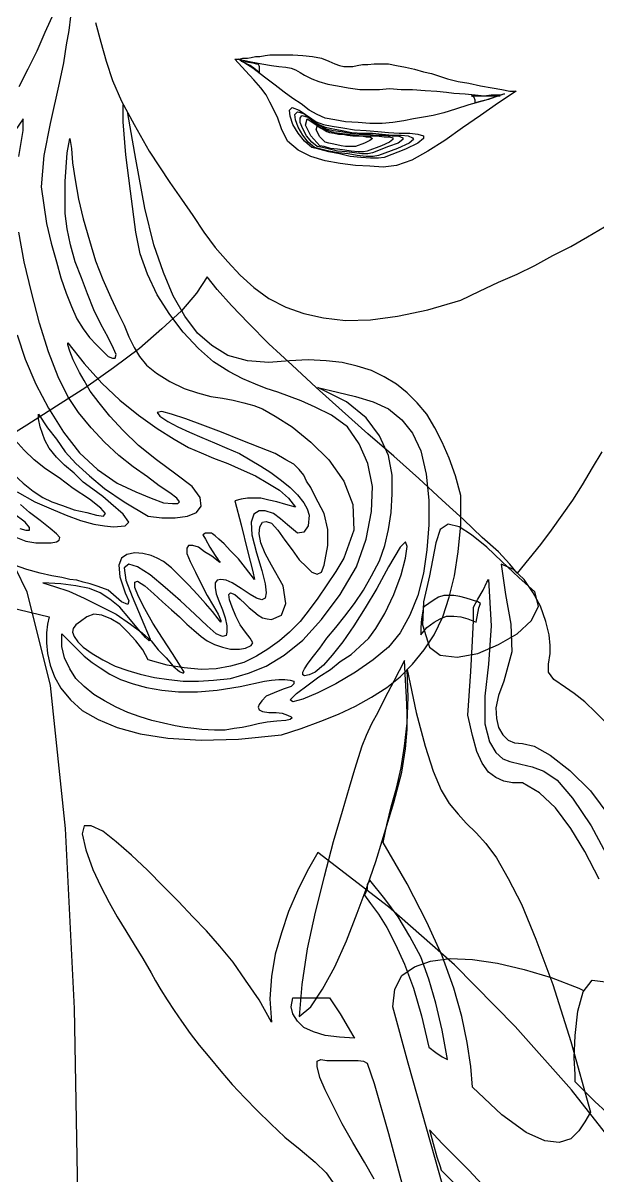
# Model space of a CAD drawing. Extents: x 115 to 1469, y 94 to 338.
# Drawn here: x 158.7353 to 158.8581, y 246.066 to 246.3124 of the extents above; entities that cross this region are included whole.
import ezdxf

# ---------------------------------------------------------------- set-up
doc = ezdxf.new("R2010")
doc.units = 0
doc.layers.get('0').update_dxf_attribs({"linetype": 'CONTINUOUS'})
for name, color, linetype in [('1', 7, 'CONTINUOUS'), ('2', 7, 'CONTINUOUS'), ('5', 7, 'CONTINUOUS'), ('7', 7, 'CONTINUOUS')]:
    doc.layers.add(name, color=color, linetype=linetype)

# ---------------------------------------------------------------- blocks, each defined once
blk = doc.blocks.new('FRAU1')
at = {"layer": '1', "linetype": 'Continuous'}
for points in [[(1045.194, 179.218), (1045.29, 179.218), (1045.366, 179.237), (1045.462, 179.237), (1045.538, 179.256), (1045.634, 179.275), (1045.729, 179.275), (1045.843, 179.294), (1045.939, 179.313), (1046.072, 179.313), (1046.244, 179.313), (1046.434, 179.313), (1046.644, 179.294), (1046.854, 179.275), (1047.044, 179.237), (1047.197, 179.179), (1047.331, 179.122), (1047.426, 179.084), (1047.521, 179.065), (1047.617, 179.065), (1047.712, 179.065), (1047.807, 179.084), (1047.922, 179.103), (1048.036, 179.103), (1048.17, 179.122), (1048.323, 179.122), (1048.476, 179.122), (1048.647, 179.084), (1048.838, 179.046), (1049.029, 179.008), (1049.22, 178.95), (1049.392, 178.913), (1049.563, 178.855), (1049.735, 178.798), (1049.964, 178.741), (1050.193, 178.703), (1050.44, 178.645), (1050.688, 178.607), (1050.898, 178.569), (1051.07, 178.531), (1051.203, 178.531), (1050.822, 178.283), (1050.44, 178.016), (1050.059, 177.749), (1049.678, 177.482), (1049.315, 177.253), (1048.971, 177.062), (1048.647, 176.947), (1048.361, 176.91), (1048.075, 176.928), (1047.77, 176.947), (1047.445, 176.985), (1047.121, 177.042), (1046.815, 177.139), (1046.548, 177.271), (1046.32, 177.462), (1046.187, 177.729), (1046.11, 177.958), (1046.015, 178.149), (1045.939, 178.302), (1045.863, 178.455), (1045.748, 178.607), (1045.595, 178.779), (1045.423, 178.97), (1045.194, 179.218)], [(1045.271, 179.218), (1045.538, 179.161), (1045.767, 179.122), (1045.977, 179.084), (1046.129, 179.065), (1046.282, 179.046), (1046.396, 179.027), (1046.491, 178.989), (1046.586, 178.932), (1046.682, 178.874), (1046.835, 178.798), (1046.987, 178.741), (1047.178, 178.684), (1047.388, 178.645), (1047.617, 178.607), (1047.865, 178.569), (1048.113, 178.569), (1048.285, 178.569), (1048.494, 178.588), (1048.743, 178.569), (1048.991, 178.569), (1049.258, 178.55), (1049.506, 178.531), (1049.715, 178.512), (1049.868, 178.493), (1050.116, 178.474), (1050.326, 178.455), (1050.517, 178.435), (1050.669, 178.455), (1050.784, 178.455), (1050.879, 178.455), (1050.937, 178.474), (1050.955, 178.474), (1050.555, 178.34), (1050.193, 178.245), (1049.907, 178.149), (1049.658, 178.073), (1049.429, 178.016), (1049.22, 177.978), (1049.009, 177.94), (1048.8, 177.901), (1048.571, 177.863), (1048.342, 177.844), (1048.075, 177.844), (1047.827, 177.863), (1047.56, 177.882), (1047.331, 177.92), (1047.121, 177.958), (1046.949, 178.035), (1046.777, 178.13), (1046.606, 178.264), (1046.434, 178.378), (1046.244, 178.512), (1046.053, 178.664), (1045.824, 178.836), (1045.577, 179.027), (1045.271, 179.218)], [(1045.328, 179.179), (1045.443, 179.161), (1045.577, 179.142), (1045.652, 179.122), (1045.691, 179.122), (1045.71, 179.065), (1045.71, 179.008), (1045.71, 178.95), (1045.71, 178.932), (1045.595, 179.027), (1045.519, 179.084), (1045.443, 179.122), (1045.328, 179.179)], [(1050.86, 178.435), (1050.765, 178.416), (1050.612, 178.359), (1050.459, 178.321), (1050.326, 178.283), (1050.326, 178.34), (1050.307, 178.398), (1050.288, 178.416), (1050.25, 178.435), (1050.307, 178.435), (1050.383, 178.435), (1050.479, 178.435), (1050.555, 178.435), (1050.631, 178.435), (1050.726, 178.435), (1050.803, 178.435), (1050.86, 178.435)], [(1046.835, 177.94), (1046.93, 177.882), (1047.083, 177.825), (1047.273, 177.787), (1047.502, 177.749), (1047.75, 177.711), (1047.999, 177.691), (1048.247, 177.672), (1048.476, 177.654), (1048.705, 177.634), (1048.934, 177.634), (1049.105, 177.615), (1049.22, 177.577), (1049.22, 177.52), (1049.105, 177.425), (1048.838, 177.291), (1048.38, 177.119), (1048.265, 177.1), (1048.094, 177.1), (1047.884, 177.119), (1047.655, 177.139), (1047.426, 177.196), (1047.197, 177.234), (1046.987, 177.291), (1046.835, 177.329), (1046.682, 177.462), (1046.548, 177.634), (1046.434, 177.825), (1046.377, 177.997), (1046.357, 178.13), (1046.415, 178.187), (1046.568, 178.13), (1046.835, 177.94)], [(1046.892, 177.329), (1046.758, 177.443), (1046.644, 177.596), (1046.548, 177.768), (1046.491, 177.92), (1046.472, 178.035), (1046.529, 178.092), (1046.663, 178.054), (1046.892, 177.882), (1046.987, 177.825), (1047.121, 177.768), (1047.292, 177.729), (1047.484, 177.691), (1047.693, 177.654), (1047.922, 177.634), (1048.132, 177.634), (1048.342, 177.615), (1048.551, 177.596), (1048.743, 177.596), (1048.895, 177.577), (1048.991, 177.539), (1049.009, 177.5), (1048.914, 177.425), (1048.666, 177.31), (1048.265, 177.157), (1048.151, 177.139), (1047.999, 177.139), (1047.807, 177.157), (1047.617, 177.196), (1047.407, 177.214), (1047.197, 177.253), (1047.026, 177.291), (1046.892, 177.329)], [(1046.949, 177.348), (1046.835, 177.443), (1046.72, 177.577), (1046.644, 177.729), (1046.586, 177.863), (1046.586, 177.958), (1046.625, 178.016), (1046.758, 177.978), (1046.949, 177.825), (1047.026, 177.787), (1047.14, 177.729), (1047.292, 177.691), (1047.464, 177.672), (1047.655, 177.634), (1047.846, 177.615), (1048.036, 177.615), (1048.208, 177.596), (1048.38, 177.596), (1048.551, 177.577), (1048.685, 177.577), (1048.78, 177.539), (1048.78, 177.5), (1048.685, 177.425), (1048.476, 177.348), (1048.132, 177.214), (1048.036, 177.196), (1047.903, 177.196), (1047.75, 177.214), (1047.579, 177.234), (1047.388, 177.253), (1047.216, 177.291), (1047.063, 177.329), (1046.949, 177.348)], [(1047.006, 177.367), (1046.815, 177.577), (1046.701, 177.806), (1046.74, 177.94), (1047.006, 177.768), (1047.083, 177.729), (1047.178, 177.691), (1047.312, 177.654), (1047.445, 177.634), (1047.598, 177.615), (1047.77, 177.596), (1047.922, 177.577), (1048.075, 177.577), (1048.228, 177.577), (1048.38, 177.558), (1048.494, 177.558), (1048.571, 177.539), (1048.571, 177.5), (1048.494, 177.443), (1048.323, 177.367), (1048.018, 177.253), (1047.941, 177.234), (1047.827, 177.234), (1047.674, 177.253), (1047.541, 177.271), (1047.388, 177.291), (1047.235, 177.31), (1047.102, 177.348), (1047.006, 177.367)], [(1047.121, 177.691), (1047.159, 177.672), (1047.216, 177.654), (1047.312, 177.634), (1047.407, 177.615), (1047.502, 177.615), (1047.598, 177.596), (1047.712, 177.577), (1047.807, 177.577), (1047.903, 177.577), (1047.999, 177.558), (1048.075, 177.558), (1048.113, 177.539), (1048.132, 177.52), (1048.075, 177.482), (1047.96, 177.425), (1047.77, 177.348), (1047.712, 177.348), (1047.636, 177.348), (1047.56, 177.348), (1047.464, 177.367), (1047.369, 177.386), (1047.273, 177.405), (1047.197, 177.425), (1047.121, 177.443), (1047.006, 177.558), (1046.93, 177.711), (1046.949, 177.787), (1047.121, 177.691)]]:
    blk.add_lwpolyline(points, dxfattribs=at)
at = {"layer": '2', "linetype": 'Continuous'}
for points in [[(1041.684, 180.134), (1041.646, 179.828), (1041.589, 179.523), (1041.532, 179.142), (1041.437, 178.703), (1041.245, 177.844), (1041.112, 177.157), (1041.054, 176.49), (1041.169, 175.708), (1041.265, 175.288), (1041.379, 174.887), (1041.474, 174.544), (1041.589, 174.219), (1041.703, 173.933), (1041.818, 173.666), (1041.952, 173.456), (1042.085, 173.265), (1042.238, 173.113), (1042.371, 172.979), (1042.486, 172.865), (1042.581, 172.827), (1042.638, 172.827), (1042.657, 172.902), (1042.6, 173.036), (1042.486, 173.265), (1042.333, 173.551), (1042.181, 173.857), (1042.047, 174.2), (1041.913, 174.544), (1041.78, 174.887), (1041.684, 175.25), (1041.608, 175.593), (1041.57, 175.917), (1041.57, 176.604), (1041.608, 177.214), (1041.665, 177.52), (1041.703, 177.31), (1041.723, 177.005), (1041.78, 176.642), (1041.856, 176.223), (1041.952, 175.803), (1042.085, 175.345), (1042.218, 174.906), (1042.371, 174.505), (1042.543, 174.124), (1042.696, 173.8), (1042.829, 173.532), (1042.925, 173.285), (1043.039, 173.056), (1043.153, 172.865), (1043.306, 172.674), (1043.516, 172.502), (1043.802, 172.33), (1044.107, 172.178), (1044.393, 172.083), (1044.679, 172.006), (1044.928, 171.968), (1045.156, 171.93), (1045.385, 171.872), (1045.595, 171.815), (1045.786, 171.739), (1046.053, 171.586), (1046.415, 171.357), (1046.815, 171.033), (1047.197, 170.652), (1047.521, 170.194), (1047.712, 169.698), (1047.731, 169.145), (1047.521, 168.553), (1047.35, 168.267), (1047.159, 167.981), (1046.968, 167.695), (1046.777, 167.446), (1046.586, 167.199), (1046.357, 166.97), (1046.149, 166.779), (1045.9, 166.607), (1045.652, 166.454), (1045.385, 166.321), (1045.099, 166.244), (1044.794, 166.187), (1044.47, 166.168), (1044.107, 166.207), (1043.745, 166.264), (1043.344, 166.378), (1043.23, 166.588), (1043.077, 166.779), (1042.905, 166.97), (1042.733, 167.141), (1042.543, 167.256), (1042.352, 167.332), (1042.181, 167.351), (1042.028, 167.294), (1041.894, 167.199), (1041.799, 167.122), (1041.741, 167.046), (1041.723, 166.97), (1041.761, 166.874), (1041.837, 166.759), (1041.952, 166.645), (1042.142, 166.512), (1042.371, 166.378), (1042.638, 166.244), (1042.905, 166.149), (1043.173, 166.073), (1043.477, 165.996), (1043.783, 165.958), (1044.089, 165.92), (1044.413, 165.92), (1044.736, 165.939), (1045.099, 165.978), (1045.481, 166.092), (1045.863, 166.244), (1046.244, 166.473), (1046.644, 166.798), (1047.044, 167.237), (1047.445, 167.771), (1047.789, 168.362), (1047.999, 168.954), (1048.113, 169.545), (1048.132, 170.079), (1048.036, 170.575), (1047.846, 170.995), (1047.598, 171.357), (1047.255, 171.606), (1046.911, 171.777), (1046.606, 171.911), (1046.357, 172.006), (1046.11, 172.101), (1045.863, 172.178), (1045.634, 172.273), (1045.366, 172.387), (1045.061, 172.541), (1044.736, 172.75), (1044.413, 173.036), (1044.089, 173.38), (1043.802, 173.761), (1043.535, 174.181), (1043.325, 174.62), (1043.173, 175.059), (1043.077, 175.517), (1042.962, 176.395), (1042.867, 177.176), (1042.81, 177.882), (1042.81, 178.245), (1042.81, 178.245)], [(1040.597, 169.183), (1040.73, 169.145), (1040.807, 169.145), (1040.807, 169.202), (1040.711, 169.316), (1040.464, 169.507)], [(1040.464, 170.347), (1040.673, 170.155), (1040.883, 169.984), (1041.093, 169.85), (1041.283, 169.755), (1041.512, 169.678), (1041.761, 169.583), (1042.028, 169.526), (1042.238, 169.469), (1042.39, 169.449), (1042.428, 169.507), (1042.333, 169.621), (1042.085, 169.812), (1041.741, 170.041), (1041.437, 170.27), (1041.15, 170.461), (1040.902, 170.652), (1040.693, 170.862), (1040.501, 171.071)], [(1040.539, 173.323), (1040.711, 172.807), (1040.94, 172.273), (1041.208, 171.758), (1041.532, 171.243), (1041.875, 170.804), (1042.257, 170.442), (1042.676, 170.155), (1043.077, 169.965), (1043.402, 169.831), (1043.669, 169.736), (1043.86, 169.717), (1043.974, 169.717), (1044.012, 169.755), (1043.955, 169.831), (1043.802, 169.946), (1043.573, 170.098), (1043.325, 170.289), (1043.02, 170.499), (1042.715, 170.747), (1042.409, 171.033), (1042.123, 171.339), (1041.856, 171.663), (1041.627, 172.006), (1041.417, 172.426), (1041.208, 172.96), (1041.017, 173.571), (1040.845, 174.238), (1040.693, 174.887), (1040.578, 175.517)], [(1040.578, 177.139), (1040.673, 177.691), (1040.673, 177.94), (1040.501, 177.691)], [(1042.486, 167.866), (1042.276, 167.943), (1042.104, 168), (1041.952, 168.038), (1041.818, 168.076), (1041.665, 168.095), (1041.494, 168.133), (1041.283, 168.172), (1041.036, 168.229), (1040.75, 168.305), (1040.482, 168.401)], [(1040.444, 169.03), (1040.73, 168.916), (1040.94, 168.877), (1041.112, 168.877), (1041.265, 168.877), (1041.379, 168.896), (1041.437, 168.934), (1041.455, 168.991), (1041.379, 169.068), (1041.245, 169.183), (1041.036, 169.354), (1040.807, 169.526), (1040.616, 169.698)], [(1040.539, 169.965), (1040.921, 169.755), (1041.265, 169.603), (1041.589, 169.469), (1041.894, 169.354), (1042.181, 169.278), (1042.409, 169.24), (1042.6, 169.22), (1042.848, 169.24), (1042.925, 169.316), (1042.81, 169.488), (1042.543, 169.717), (1042.371, 169.869), (1042.161, 170.022), (1041.952, 170.175), (1041.761, 170.365), (1041.551, 170.537), (1041.379, 170.709), (1041.226, 170.899), (1041.131, 171.071), (1041.036, 171.357), (1040.997, 171.529), (1040.997, 171.606), (1040.997, 171.625), (1041.188, 171.339), (1041.379, 171.091), (1041.57, 170.823), (1041.799, 170.575), (1042.085, 170.308), (1042.409, 170.041), (1042.829, 169.755), (1043.344, 169.449), (1043.631, 169.411), (1043.917, 169.411), (1044.184, 169.449), (1044.375, 169.526), (1044.47, 169.66), (1044.45, 169.85), (1044.279, 170.079), (1043.935, 170.347), (1043.516, 170.652), (1043.134, 170.957), (1042.81, 171.281), (1042.524, 171.586), (1042.295, 171.872), (1042.104, 172.121), (1041.97, 172.35), (1041.875, 172.521), (1041.741, 172.788), (1041.665, 172.979), (1041.627, 173.113), (1041.627, 173.151), (1041.97, 172.712), (1042.352, 172.292), (1042.733, 171.93), (1043.134, 171.606), (1043.535, 171.319), (1043.897, 171.091), (1044.203, 170.919), (1044.47, 170.804), (1044.736, 170.69), (1045.042, 170.575), (1045.328, 170.442), (1045.634, 170.308), (1045.9, 170.155), (1046.149, 170.003), (1046.339, 169.831), (1046.491, 169.64), (1046.282, 169.698), (1046.092, 169.755), (1045.92, 169.793), (1045.748, 169.831), (1045.595, 169.831), (1045.462, 169.831), (1045.328, 169.812), (1045.194, 169.774), (1045.328, 169.259), (1045.462, 168.705), (1045.577, 168.267), (1045.614, 168.095), (1045.423, 168.343), (1045.271, 168.534), (1045.099, 168.705), (1044.965, 168.859), (1044.851, 168.954), (1044.775, 169.03), (1044.718, 169.068), (1044.699, 169.087), (1044.565, 169.087), (1044.508, 169.049), (1044.565, 168.954), (1044.661, 168.782), (1044.775, 168.61), (1044.833, 168.515), (1044.87, 168.476), (1044.87, 168.458), (1044.699, 168.591), (1044.546, 168.687), (1044.413, 168.782), (1044.298, 168.82), (1044.203, 168.82), (1044.164, 168.763), (1044.164, 168.648), (1044.241, 168.476), (1044.355, 168.247), (1044.47, 168), (1044.604, 167.752), (1044.736, 167.523), (1044.833, 167.351), (1044.89, 167.217), (1044.89, 167.179), (1044.833, 167.256), (1044.718, 167.408), (1044.565, 167.58), (1044.393, 167.771), (1044.203, 167.981), (1044.012, 168.172), (1043.84, 168.343), (1043.669, 168.476), (1043.535, 168.553), (1043.402, 168.61), (1043.23, 168.648), (1043.058, 168.667), (1042.886, 168.63), (1042.772, 168.553), (1042.715, 168.401), (1042.733, 168.152), (1042.848, 167.809), (1042.925, 167.637), (1042.905, 167.561), (1042.772, 167.618), (1042.486, 167.866)], [(1046.968, 172.197), (1047.388, 172.101), (1047.77, 172.006), (1048.151, 171.892), (1048.476, 171.739), (1048.762, 171.51), (1048.991, 171.224), (1049.163, 170.842), (1049.277, 170.347), (1049.334, 169.793), (1049.334, 169.259), (1049.295, 168.725), (1049.22, 168.229), (1049.105, 167.752), (1048.934, 167.332), (1048.723, 166.951), (1048.476, 166.645), (1048.151, 166.378), (1047.77, 166.111), (1047.35, 165.863), (1046.968, 165.672), (1046.644, 165.538), (1046.434, 165.481), (1046.377, 165.52), (1046.511, 165.653), (1046.758, 165.844), (1046.987, 166.015), (1047.235, 166.168), (1047.445, 166.34), (1047.674, 166.493), (1047.865, 166.664), (1048.056, 166.836), (1048.208, 167.046), (1048.399, 167.37), (1048.59, 167.771), (1048.743, 168.19), (1048.838, 168.553), (1048.876, 168.801), (1048.838, 168.896), (1048.723, 168.782), (1048.476, 168.362), (1048.228, 167.904), (1047.979, 167.485), (1047.731, 167.103), (1047.502, 166.759), (1047.273, 166.473), (1047.083, 166.264), (1046.911, 166.111), (1046.777, 166.054), (1046.682, 166.035), (1046.644, 166.054), (1046.644, 166.111), (1046.682, 166.187), (1046.758, 166.302), (1046.873, 166.454), (1047.006, 166.626), (1047.159, 166.836), (1047.35, 167.065), (1047.541, 167.313), (1047.75, 167.58), (1047.941, 167.866), (1048.113, 168.172), (1048.285, 168.496), (1048.399, 168.82), (1048.476, 169.163), (1048.533, 169.526), (1048.551, 169.927), (1048.551, 170.327), (1048.476, 170.747), (1048.285, 171.167), (1047.999, 171.548), (1047.579, 171.892), (1046.968, 172.197)], [(1041.093, 168.019), (1041.341, 167.943), (1041.646, 167.847), (1041.97, 167.695), (1042.314, 167.523), (1042.657, 167.351), (1042.962, 167.141), (1043.211, 166.951), (1043.402, 166.779), (1043.554, 166.588), (1043.726, 166.416), (1043.878, 166.244), (1044.012, 166.13), (1044.089, 166.092), (1044.107, 166.111), (1044.031, 166.244), (1043.86, 166.512), (1043.649, 166.836), (1043.44, 167.16), (1043.268, 167.466), (1043.134, 167.732), (1043.058, 167.923), (1043.058, 168.038), (1043.115, 168.057), (1043.268, 167.961), (1043.459, 167.79), (1043.649, 167.618), (1043.84, 167.446), (1044.012, 167.294), (1044.164, 167.141), (1044.317, 167.008), (1044.47, 166.874), (1044.604, 166.779), (1044.756, 166.702), (1044.928, 166.645), (1045.099, 166.607), (1045.29, 166.607), (1045.423, 166.626), (1045.538, 166.683), (1045.577, 166.741), (1045.519, 166.836), (1045.423, 166.97), (1045.309, 167.122), (1045.214, 167.313), (1045.137, 167.503), (1045.08, 167.657), (1045.061, 167.771), (1045.099, 167.809), (1045.194, 167.771), (1045.309, 167.675), (1045.405, 167.58), (1045.5, 167.485), (1045.595, 167.408), (1045.691, 167.332), (1045.786, 167.275), (1045.881, 167.256), (1045.977, 167.237), (1046.187, 167.332), (1046.282, 167.58), (1046.225, 167.961), (1045.977, 168.401), (1045.843, 168.648), (1045.748, 168.877), (1045.71, 169.068), (1045.729, 169.22), (1045.786, 169.316), (1045.863, 169.335), (1045.977, 169.297), (1046.11, 169.145), (1046.263, 168.934), (1046.415, 168.725), (1046.568, 168.515), (1046.72, 168.362), (1046.835, 168.247), (1046.949, 168.21), (1047.044, 168.247), (1047.102, 168.401), (1047.178, 168.82), (1047.178, 169.163), (1047.102, 169.507), (1046.911, 169.869), (1046.815, 170.06), (1046.72, 170.194), (1046.663, 170.327), (1046.568, 170.442), (1046.453, 170.556), (1046.282, 170.652), (1046.053, 170.785), (1045.729, 170.919), (1045.328, 171.071), (1044.908, 171.243), (1044.508, 171.396), (1044.146, 171.529), (1043.84, 171.625), (1043.631, 171.682), (1043.535, 171.663), (1043.592, 171.586), (1043.764, 171.472), (1043.974, 171.357), (1044.221, 171.243), (1044.489, 171.128), (1044.756, 171.014), (1045.023, 170.899), (1045.29, 170.785), (1045.519, 170.652), (1045.748, 170.518), (1045.958, 170.384), (1046.187, 170.213), (1046.377, 170.06), (1046.529, 169.907), (1046.663, 169.736), (1046.74, 169.603), (1046.777, 169.469), (1046.758, 169.24), (1046.663, 169.106), (1046.529, 169.087), (1046.32, 169.259), (1046.168, 169.392), (1046.015, 169.507), (1045.843, 169.564), (1045.71, 169.564), (1045.595, 169.488), (1045.538, 169.316), (1045.557, 169.049), (1045.652, 168.667), (1045.767, 168.286), (1045.843, 168), (1045.863, 167.809), (1045.843, 167.695), (1045.767, 167.657), (1045.652, 167.695), (1045.519, 167.771), (1045.328, 167.904), (1045.137, 168.019), (1045.004, 168.076), (1044.89, 168.095), (1044.813, 168.076), (1044.775, 168.019), (1044.775, 167.923), (1044.794, 167.79), (1044.851, 167.637), (1044.928, 167.446), (1044.985, 167.275), (1045.023, 167.103), (1045.023, 166.97), (1045.004, 166.893), (1044.928, 166.874), (1044.794, 166.931), (1044.604, 167.103), (1044.336, 167.351), (1044.031, 167.637), (1043.706, 167.923), (1043.382, 168.19), (1043.115, 168.362), (1042.925, 168.419), (1042.829, 168.343), (1042.867, 168.076), (1043.001, 167.732), (1043.134, 167.408), (1043.248, 167.141), (1043.325, 166.951), (1043.382, 166.817), (1043.363, 166.779), (1043.287, 166.855), (1043.134, 167.027), (1042.925, 167.275), (1042.733, 167.503), (1042.524, 167.675), (1042.314, 167.809), (1042.085, 167.904), (1041.799, 167.961), (1041.474, 168), (1041.093, 168.019)], [(1041.494, 166.931), (1041.589, 166.836), (1041.703, 166.722), (1041.837, 166.588), (1041.97, 166.454), (1042.142, 166.321), (1042.314, 166.207), (1042.524, 166.073), (1042.753, 165.958), (1043.02, 165.863), (1043.306, 165.787), (1043.631, 165.729), (1043.992, 165.692), (1044.393, 165.692), (1044.813, 165.729), (1045.309, 165.806), (1045.824, 165.92), (1045.977, 165.939), (1046.129, 165.958), (1046.263, 165.958), (1046.377, 165.939), (1046.453, 165.92), (1046.453, 165.863), (1046.396, 165.806), (1046.225, 165.749), (1046.034, 165.672), (1045.863, 165.596), (1045.767, 165.5), (1045.71, 165.424), (1045.691, 165.367), (1045.71, 165.309), (1045.786, 165.271), (1045.92, 165.252), (1046.072, 165.252), (1046.206, 165.234), (1046.32, 165.195), (1046.396, 165.157), (1046.415, 165.138), (1046.377, 165.1), (1046.282, 165.08), (1046.092, 165.062), (1045.881, 165.043), (1045.691, 165.005), (1045.519, 164.966), (1045.348, 164.928), (1045.176, 164.909), (1044.985, 164.871), (1044.756, 164.871), (1044.489, 164.89), (1044.317, 164.909), (1044.126, 164.928), (1043.917, 164.966), (1043.669, 165.023), (1043.42, 165.08), (1043.173, 165.157), (1042.905, 165.252), (1042.657, 165.367), (1042.409, 165.5), (1042.181, 165.634), (1041.97, 165.806), (1041.799, 165.978), (1041.665, 166.187), (1041.551, 166.416), (1041.494, 166.664), (1041.494, 166.931)]]:
    blk.add_lwpolyline(points, dxfattribs=at)
at = {"layer": '5', "linetype": 'Continuous'}
for points in [[(1046.968, 162.257), (1046.74, 161.856), (1046.529, 161.437), (1046.339, 160.998), (1046.187, 160.54), (1046.053, 160.082), (1045.977, 159.606), (1045.939, 159.128), (1045.977, 158.632), (1045.71, 159.109), (1045.423, 159.529), (1045.156, 159.91), (1044.87, 160.254), (1044.584, 160.579), (1044.298, 160.883), (1043.992, 161.208), (1043.669, 161.532), (1043.325, 161.876), (1042.982, 162.2), (1042.657, 162.486), (1042.371, 162.715), (1042.123, 162.83), (1041.97, 162.83), (1041.932, 162.658), (1042.009, 162.314), (1042.161, 161.895), (1042.333, 161.532), (1042.505, 161.189), (1042.676, 160.883), (1042.867, 160.579), (1043.039, 160.292), (1043.23, 159.987), (1043.402, 159.681), (1043.497, 159.51), (1043.611, 159.319), (1043.745, 159.109), (1043.897, 158.88), (1044.05, 158.651), (1044.241, 158.384), (1044.432, 158.136), (1044.661, 157.869), (1044.89, 157.583), (1045.137, 157.297), (1045.405, 157.011), (1045.672, 156.743), (1045.958, 156.457), (1046.263, 156.171), (1046.586, 155.904), (1046.911, 155.637), (1047.14, 155.408), (1047.331, 155.141)], [(1048.17, 155.275), (1047.96, 155.637), (1047.712, 156.056), (1047.484, 156.457), (1047.292, 156.839), (1047.121, 157.183), (1047.006, 157.449), (1046.949, 157.678), (1046.949, 157.793), (1047.026, 157.831), (1047.159, 157.812), (1047.292, 157.812), (1047.426, 157.812), (1047.579, 157.812), (1047.712, 157.812), (1047.827, 157.812), (1047.941, 157.793), (1048.018, 157.755), (1048.17, 157.316), (1048.476, 156.248), (1048.876, 154.76)], [(1054.466, 154.378), (1053.474, 155.79), (1052.387, 157.183), (1051.184, 158.537), (1049.887, 159.853), (1048.476, 161.094), (1046.968, 162.257)]]:
    blk.add_lwpolyline(points, dxfattribs=at)
at = {"layer": '7', "linetype": 'Continuous'}
for points in [[(1042.218, 180), (1042.333, 179.58), (1042.447, 179.179), (1042.581, 178.76), (1042.772, 178.321), (1043.039, 177.825), (1043.363, 177.253), (1043.802, 176.585), (1044.05, 176.223), (1044.298, 175.879), (1044.527, 175.517), (1044.775, 175.192), (1045.042, 174.887), (1045.309, 174.601), (1045.595, 174.334), (1045.92, 174.105), (1046.282, 173.914), (1046.663, 173.78), (1047.083, 173.685), (1047.56, 173.628), (1048.094, 173.647), (1048.666, 173.723), (1049.315, 173.857), (1050.021, 174.066), (1050.422, 174.258), (1050.822, 174.448), (1051.223, 174.62), (1051.604, 174.81), (1051.986, 175.021), (1052.367, 175.211), (1052.73, 175.421), (1053.092, 175.631)], [(1041.322, 180.21), (1041.131, 179.79), (1040.959, 179.39), (1040.768, 179.008), (1040.578, 178.626)], [(1040.368, 167.503), (1041.226, 167.294), (1041.188, 167.141), (1041.169, 166.951), (1041.169, 166.741), (1041.188, 166.512), (1041.245, 166.264), (1041.341, 166.015), (1041.474, 165.767), (1041.684, 165.52), (1041.932, 165.291), (1042.276, 165.1), (1042.676, 164.928), (1043.173, 164.794), (1043.764, 164.699), (1044.47, 164.661), (1045.271, 164.68), (1046.187, 164.776), (1046.606, 164.909), (1047.026, 165.062), (1047.407, 165.214), (1047.77, 165.386), (1048.113, 165.577), (1048.437, 165.787), (1048.723, 166.015), (1048.991, 166.283), (1049.238, 166.588), (1049.449, 166.912), (1049.639, 167.294), (1049.773, 167.714), (1049.887, 168.172), (1049.964, 168.687), (1050.021, 169.259), (1050.021, 169.889), (1049.907, 170.308), (1049.773, 170.69), (1049.62, 171.033), (1049.467, 171.339), (1049.295, 171.625), (1049.086, 171.872), (1048.876, 172.083), (1048.647, 172.273), (1048.38, 172.426), (1048.113, 172.559), (1047.807, 172.655), (1047.484, 172.731), (1047.14, 172.77), (1046.758, 172.788), (1046.357, 172.77), (1045.92, 172.731), (1045.462, 172.77), (1045.042, 172.884), (1044.699, 173.094), (1044.393, 173.36), (1044.126, 173.723), (1043.878, 174.162), (1043.669, 174.658), (1043.459, 175.25), (1043.268, 176.032), (1043.077, 177.081), (1042.905, 178.054), (1042.905, 178.073)], [(1053.035, 170.823), (1052.825, 170.48), (1052.616, 170.118), (1052.405, 169.793), (1052.176, 169.469), (1051.947, 169.145), (1051.719, 168.839), (1051.471, 168.534), (1051.223, 168.229), (1051.07, 168.419), (1050.822, 168.687), (1050.479, 168.991), (1050.078, 169.374), (1049.62, 169.793), (1049.124, 170.251), (1048.59, 170.728), (1048.036, 171.205), (1047.484, 171.701), (1046.93, 172.197), (1046.415, 172.674), (1045.92, 173.131), (1045.481, 173.571), (1045.119, 173.952), (1044.813, 174.295), (1044.604, 174.563), (1044.375, 174.219), (1044.05, 173.838), (1043.631, 173.456), (1043.153, 173.036), (1042.6, 172.616), (1042.009, 172.197), (1041.379, 171.797), (1040.75, 171.396), (1040.139, 171.014)], [(1040.501, 168.343), (1040.75, 167.828), (1041.245, 165.825), (1041.57, 162.772), (1041.761, 158.919), (1041.837, 154.55)], [(1051.604, 167.828), (1051.261, 168.133), (1050.898, 168.476), (1050.574, 168.782), (1050.25, 169.049), (1049.982, 169.22), (1049.753, 169.278), (1049.582, 169.163), (1049.487, 168.877), (1049.353, 168.172), (1049.22, 167.618), (1049.2, 167.122), (1049.353, 166.645), (1049.582, 166.473), (1049.944, 166.435), (1050.383, 166.512), (1050.822, 166.702), (1051.223, 166.931), (1051.528, 167.217), (1051.681, 167.523), (1051.604, 167.828)], [(1050.879, 168.419), (1050.975, 167.771), (1051.089, 167.141), (1051.108, 166.55), (1050.937, 165.92), (1050.822, 165.615), (1050.765, 165.348), (1050.784, 165.119), (1050.822, 164.928), (1050.917, 164.776), (1051.032, 164.661), (1051.166, 164.604), (1051.337, 164.585), (1051.585, 164.527), (1051.929, 164.336), (1052.348, 164.012), (1052.787, 163.574), (1053.207, 163.02)], [(1053.149, 165.005), (1052.902, 165.252), (1052.673, 165.481), (1052.444, 165.653), (1052.253, 165.787), (1052.005, 165.958), (1051.89, 166.111), (1051.89, 166.283), (1051.929, 166.512), (1051.929, 166.683), (1051.91, 166.912), (1051.833, 167.199), (1051.719, 167.523), (1051.566, 167.809), (1051.375, 168.095), (1051.146, 168.305), (1050.879, 168.419)], [(1050.288, 167.503), (1050.383, 167.675), (1050.497, 167.866), (1050.574, 168.038), (1050.612, 168.095), (1050.669, 167.103), (1050.612, 166.283), (1050.536, 165.596), (1050.536, 165.005), (1050.631, 164.623), (1050.765, 164.394), (1050.917, 164.261), (1051.07, 164.204), (1051.299, 164.146), (1051.547, 164.089), (1051.795, 163.993), (1052.081, 163.803), (1052.405, 163.421), (1052.806, 162.83), (1053.283, 161.933)], [(1052.978, 161.685), (1052.673, 162.276), (1052.367, 162.772), (1052.043, 163.211), (1051.7, 163.535), (1051.337, 163.746), (1051.127, 163.746), (1050.937, 163.784), (1050.765, 163.86), (1050.612, 163.975), (1050.479, 164.165), (1050.364, 164.413), (1050.268, 164.756), (1050.173, 165.195), (1050.231, 166.13), (1050.268, 166.779), (1050.288, 167.217), (1050.288, 167.503)], [(1049.22, 167.503), (1049.181, 167.256), (1049.163, 167.065), (1049.163, 166.951), (1049.163, 166.912), (1049.295, 167.065), (1049.449, 167.179), (1049.582, 167.256), (1049.715, 167.313), (1049.868, 167.313), (1050.021, 167.294), (1050.173, 167.256), (1050.345, 167.179), (1050.402, 167.485), (1050.44, 167.58), (1050.383, 167.618), (1050.136, 167.695), (1050.002, 167.732), (1049.868, 167.752), (1049.753, 167.752), (1049.658, 167.752), (1049.544, 167.714), (1049.449, 167.657), (1049.334, 167.58), (1049.22, 167.503)], [(1046.568, 158.747), (1046.815, 158.957), (1047.063, 159.338), (1047.331, 159.815), (1047.579, 160.368), (1047.807, 160.96), (1048.018, 161.532), (1048.208, 162.067), (1048.342, 162.505), (1048.59, 163.326), (1048.762, 163.975), (1048.838, 164.47), (1048.876, 164.89), (1048.876, 165.234), (1048.857, 165.577), (1048.838, 165.939), (1048.819, 166.359), (1048.59, 165.92), (1048.399, 165.558), (1048.247, 165.252), (1048.113, 165.005), (1047.999, 164.756), (1047.903, 164.527), (1047.827, 164.279), (1047.75, 164.032), (1047.636, 163.65), (1047.484, 163.135), (1047.292, 162.486), (1047.102, 161.742), (1046.911, 160.979), (1046.74, 160.196), (1046.625, 159.434), (1046.568, 158.747)], [(1048.361, 162.467), (1048.437, 162.848), (1048.533, 163.23), (1048.647, 163.631), (1048.743, 164.07), (1048.819, 164.527), (1048.876, 165.023), (1048.895, 165.577), (1048.876, 166.168), (1049.067, 165.252), (1049.258, 164.527), (1049.429, 163.993), (1049.601, 163.592), (1049.773, 163.306), (1049.964, 163.077), (1050.136, 162.887), (1050.345, 162.677), (1050.555, 162.448), (1050.784, 162.143), (1051.032, 161.704), (1051.318, 161.151), (1051.623, 160.407), (1051.986, 159.434), (1052.367, 158.213), (1052.787, 156.705), (1052.673, 156.496), (1052.539, 156.305), (1052.367, 156.133), (1052.119, 156.056), (1051.814, 156.095), (1051.413, 156.267), (1050.898, 156.648), (1050.268, 157.24), (1050.231, 157.678), (1050.154, 158.193), (1050.039, 158.747), (1049.868, 159.357), (1049.62, 160.044), (1049.295, 160.769), (1048.876, 161.589), (1048.361, 162.467)], [(1047.96, 161.341), (1048.094, 161.169), (1048.265, 160.94), (1048.437, 160.654), (1048.628, 160.292), (1048.819, 159.872), (1049.009, 159.357), (1049.181, 158.766), (1049.334, 158.098), (1049.487, 157.984), (1049.62, 157.888), (1049.696, 157.85), (1049.735, 157.831), (1049.62, 158.461), (1049.487, 159.033), (1049.334, 159.548), (1049.163, 160.025), (1048.934, 160.464), (1048.685, 160.883), (1048.399, 161.265), (1048.075, 161.666), (1048.018, 161.57), (1048.018, 161.513), (1048.018, 161.475), (1047.96, 161.341)], [(1049.715, 154.855), (1049.295, 156.343), (1048.895, 157.755), (1048.571, 158.957), (1048.609, 159.338), (1048.762, 159.624), (1049.029, 159.815), (1049.372, 159.93), (1049.792, 159.987), (1050.268, 159.968), (1050.803, 159.892), (1051.375, 159.758), (1051.947, 159.586), (1052.539, 159.357), (1052.654, 159.3), (1052.654, 159.3)], [(1054.962, 155.065), (1054.637, 155.351), (1054.313, 155.637), (1053.989, 155.924), (1053.684, 156.19), (1053.398, 156.457), (1053.131, 156.705), (1052.883, 156.934), (1052.654, 157.163), (1052.463, 157.354), (1052.463, 157.507), (1052.444, 157.869), (1052.463, 158.346), (1052.52, 158.861), (1052.634, 159.281), (1052.825, 159.529), (1053.111, 159.491), (1053.111, 159.452)], [(1046.434, 159.148), (1046.625, 159.148), (1046.777, 159.148), (1046.911, 159.148), (1047.026, 159.148), (1047.102, 159.148), (1047.159, 159.148), (1047.197, 159.148), (1047.216, 159.148), (1047.445, 158.804), (1047.617, 158.518), (1047.712, 158.346), (1047.75, 158.289), (1047.426, 158.308), (1047.121, 158.346), (1046.873, 158.422), (1046.663, 158.518), (1046.529, 158.651), (1046.434, 158.804), (1046.396, 158.957), (1046.434, 159.148)], [(1049.353, 156.324), (1049.429, 156.038), (1049.506, 155.752), (1049.582, 155.541), (1049.601, 155.466), (1050.307, 154.76)], [(1050.479, 155.16), (1050.193, 155.466), (1049.907, 155.752), (1049.62, 156.038), (1049.353, 156.324)]]:
    blk.add_lwpolyline(points, dxfattribs=at)

msp = doc.modelspace()

# ---------------------------------------------------------------- block references
at = {"xscale": 0.01000000000000512, "yscale": 0.00999999999999801, "zscale": 0.01}
msp.add_blockref('FRAU1', (148.32859, 244.51254), dxfattribs=at)

doc.saveas('drawing.dxf')
